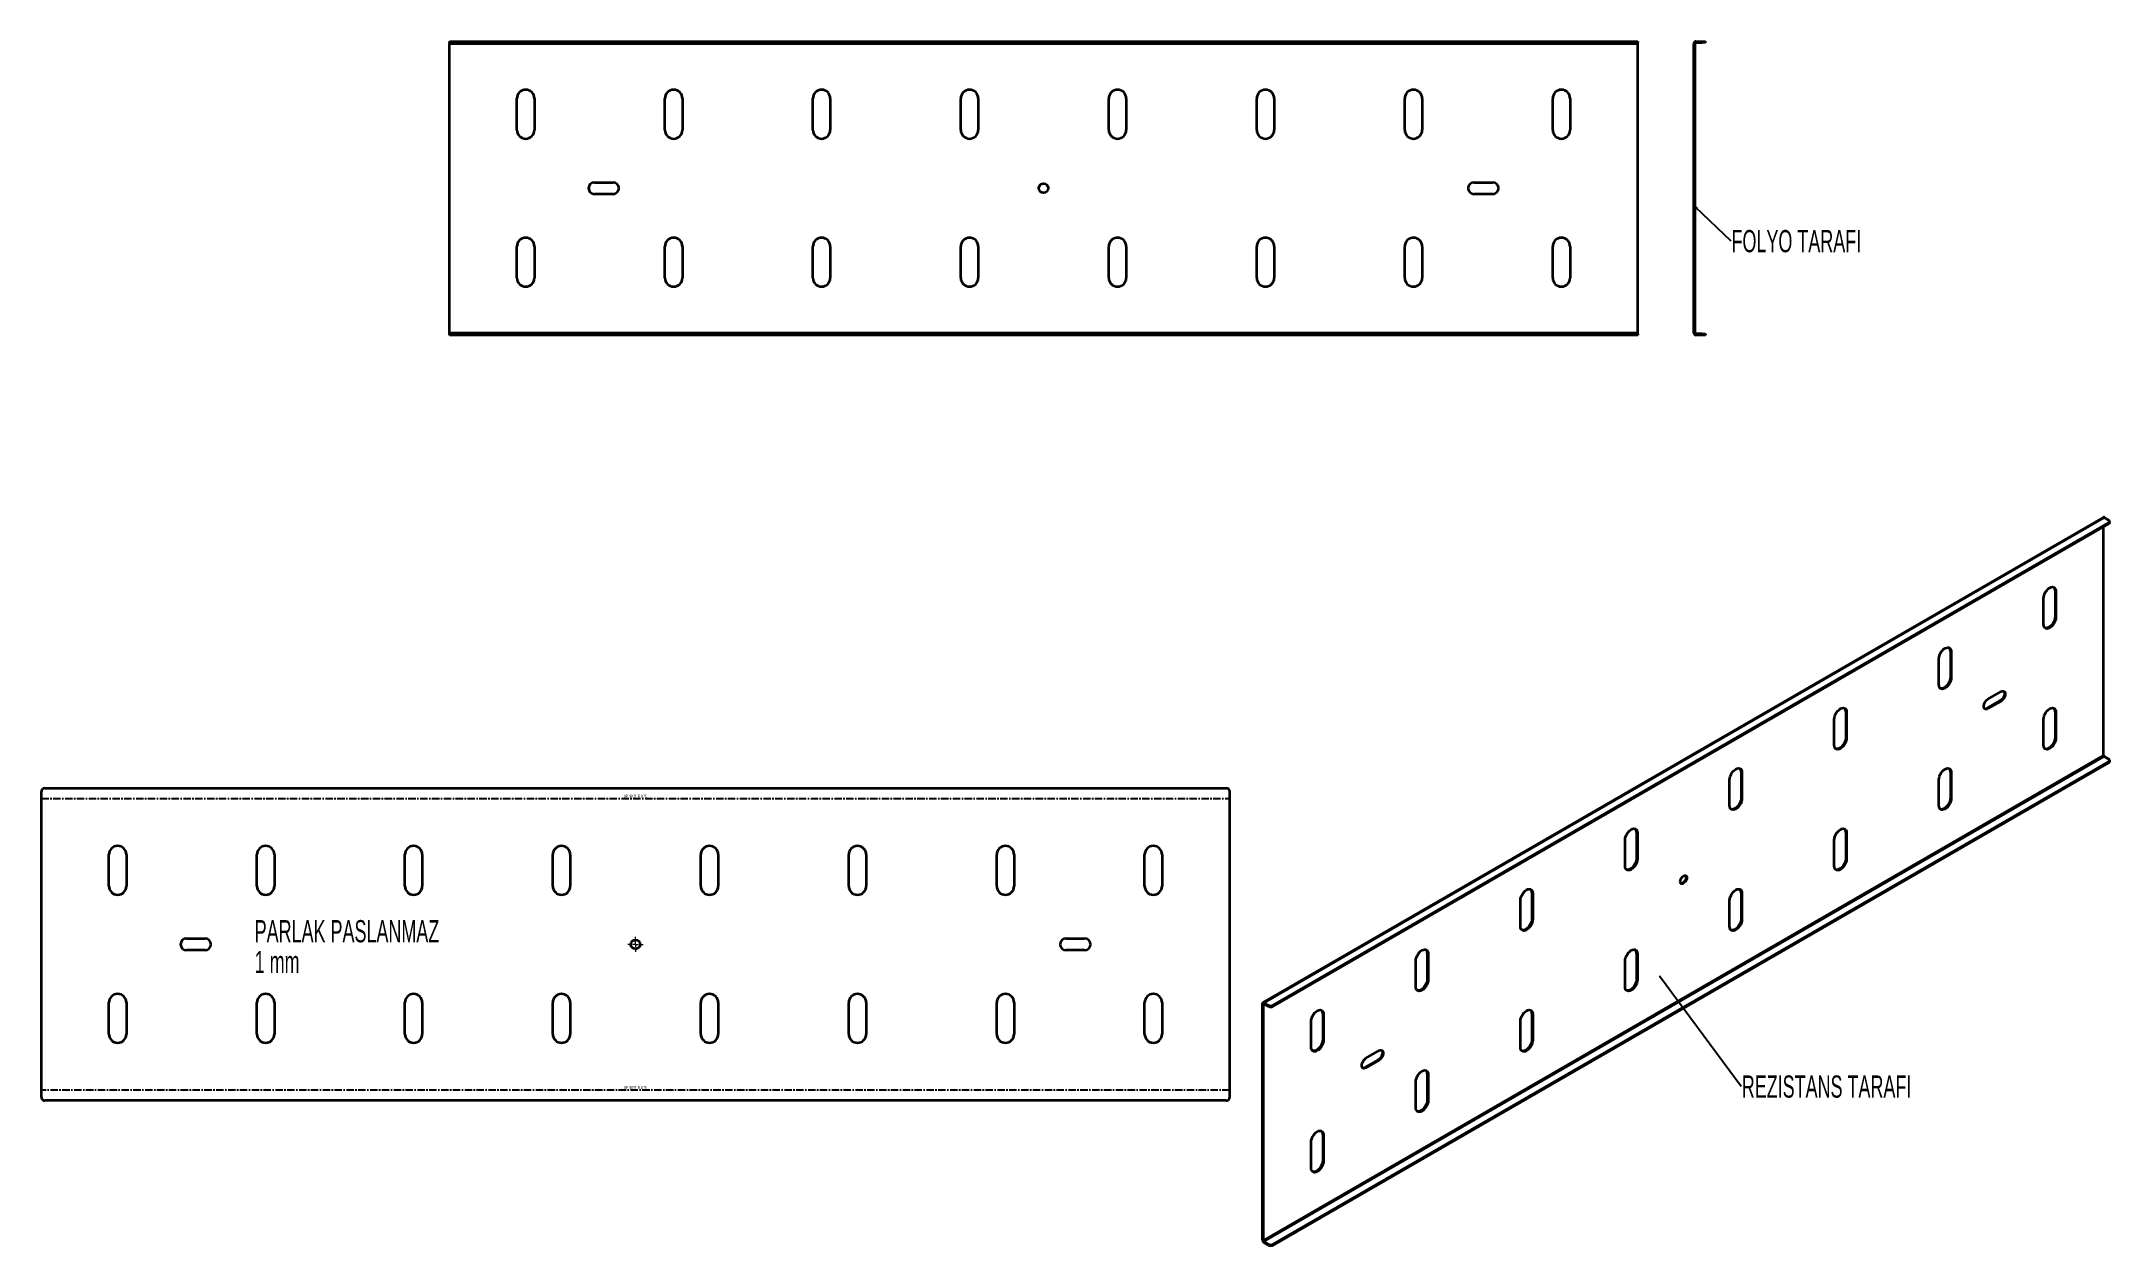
# Model space of a CAD drawing. Header units: millimetres. Extents: x -979 to 797, y -416 to 617.
import ezdxf

# ---------------------------------------------------------------- set-up
doc = ezdxf.new("R2010")
doc.units = ezdxf.units.MM
doc.linetypes.add('CENTER', pattern=[10.16, 6.35, -1.27, 1.27, -1.27])
doc.styles.add('SLDTEXTSTYLE0', font='TXT', dxfattribs={"width": 0.605})
doc.styles.add('SLDTEXTSTYLE1', font='TXT', dxfattribs={"width": 0.574118})
doc.dimstyles.new('SLDDIMSTYLE0', dxfattribs={"dimtxt": 0.18, "dimasz": 0.65, "dimexe": 0, "dimexo": 0.0625, "dimgap": 0, "dimtad": 0, "dimtih": 1, "dimtoh": 1, "dimdec": 0, "dimrnd": 1e-09, "dimzin": 0, "dimdsep": 46, "dimtxsty": 'Standard', "dimblk1": 'DOT', "dimblk2": 'DOT', "dimsah": 1, "dimcen": 0.09, "dimadec": 0, "dimazin": 0, "dimtfac": 0.65, "dimtdec": 0, "dimtofl": 0, "dimtmove": 0, "dimatfit": 3, "dimldrblk": 'DOT', "dimfxl": 1, "dimfrac": 2, "dimtolj": 1, "dimtzin": 0, "dimarcsym": 0})
doc.dimstyles.new('SLDDIMSTYLE1', dxfattribs={"dimtxt": 0.18, "dimasz": 2, "dimexe": 0, "dimexo": 0.0625, "dimgap": 0, "dimtad": 0, "dimtih": 1, "dimtoh": 1, "dimdec": 0, "dimrnd": 1e-09, "dimzin": 0, "dimdsep": 46, "dimtxsty": 'Standard', "dimblk1": 'OPEN30', "dimblk2": 'OPEN30', "dimsah": 1, "dimcen": 0.09, "dimadec": 0, "dimazin": 0, "dimtfac": 2, "dimtdec": 0, "dimtofl": 0, "dimtmove": 0, "dimatfit": 3, "dimldrblk": 'OPEN30', "dimfxl": 1, "dimfrac": 2, "dimtolj": 1, "dimtzin": 0, "dimarcsym": 0})

# ---------------------------------------------------------------- blocks, each defined once
blk = doc.blocks.new('SW_NOTE_0')
at = {"color": 0, "linetype": 'Continuous', "lineweight": 0, "insert": (0.6, 9.1), "char_height": 19.05, "attachment_point": 1, "style": 'SLDTEXTSTYLE0'}
blk.add_mtext('REZISTANS TARAFI', dxfattribs=at)
blk = doc.blocks.new('_Dot')
at = {"color": 0, "linetype": 'ByBlock', "lineweight": -2}
blk.add_line((-0.5, 0), (-1, 0), dxfattribs=at)
at = {"color": 0, "linetype": 'ByBlock', "const_width": 0.5}
blk.add_lwpolyline([(-0.25, 0, 1), (0.25, 0, 1)], format="xyb", close=True, dxfattribs=at)
blk = doc.blocks.new('SW_NOTE_0_1')
at = {"color": 0, "linetype": 'Continuous', "lineweight": 0, "insert": (0.5, 9.2), "char_height": 19.05, "attachment_point": 1, "style": 'SLDTEXTSTYLE0'}
blk.add_mtext('FOLYO TARAFI', dxfattribs=at)
blk = doc.blocks.new('_Open30')
at = {"color": 0, "linetype": 'ByBlock', "lineweight": -2}
for p, q in [((-1, 0.267949), (0, 0)), ((0, 0), (-1, -0.267949)), ((0, 0), (-1, 0))]:
    blk.add_line(p, q, dxfattribs=at)
blk = doc.blocks.new('SW_CENTERMARKSYMBOL_0')
at = {"color": 0, "linetype": 'Continuous', "lineweight": 18}
for p, q in [((-5, 0), (-6.5, 0)), ((0, 0), (-2.5, 0)), ((0, 5), (0, 6.5)), ((0, 0), (0, 2.5)), ((0, 0), (0, -2.5)), ((0, 0), (2.5, 0)), ((5, 0), (6.5, 0)), ((0, -5), (0, -6.5))]:
    blk.add_line(p, q, dxfattribs=at)

msp = doc.modelspace()

# ---------------------------------------------------------------- linework, layer by layer
at = {"color": 7, "linetype": 'Continuous', "lineweight": 35}
for p, q in [((-628.4, 616.5), (-628.4, 617.5)), ((-628.4, 617.5), (-625.4, 617.5)), ((-625.4, 616.5), (-628.4, 616.5)), ((-628.4, 616.5), (-628.4, 615.7)), ((-628.4, 615.7), (391.6, 615.7)), ((-628.4, 367.2), (-628.4, 615.7)), ((-625.4, 617.5), (-625.4, 616.5)), ((-625.4, 617.5), (388.6, 617.5)), ((-625.4, 616.5), (388.6, 616.5)), ((388.6, 616.5), (388.6, 617.5)), ((388.6, 617.5), (391.6, 617.5)), ((391.6, 616.5), (388.6, 616.5)), ((391.6, 617.5), (391.6, 616.5)), ((391.6, 615.7), (391.6, 616.5)), ((391.6, 367.2), (391.6, 615.7)), ((440.9, 615.7), (439.9, 615.7)), ((439.9, 367.2), (439.9, 615.7)), ((440.9, 367.2), (440.9, 615.7)), ((441.6, 616.5), (441.6, 617.5)), ((441.6, 617.5), (446.9, 617.5)), ((441.6, 616.5), (446.9, 616.5)), ((446.9, 616.5), (446.9, 617.5)), ((446.9, 617.5), (449.9, 617.5)), ((449.9, 616.5), (446.9, 616.5)), ((449.9, 617.5), (449.9, 616.5)), ((-570.4, 541.5), (-570.4, 568.5)), ((-555.4, 568.5), (-555.4, 541.5)), ((-443.4, 541.5), (-443.4, 568.5)), ((-428.4, 568.5), (-428.4, 541.5)), ((-316.4, 541.5), (-316.4, 568.5)), ((-301.4, 568.5), (-301.4, 541.5)), ((-189.4, 541.5), (-189.4, 568.5)), ((-174.4, 568.5), (-174.4, 541.5)), ((-62.4, 541.5), (-62.4, 568.5)), ((-47.4, 568.5), (-47.4, 541.5)), ((64.6, 541.5), (64.6, 568.5)), ((79.6, 568.5), (79.6, 541.5)), ((191.6, 541.5), (191.6, 568.5)), ((206.6, 568.5), (206.6, 541.5)), ((318.6, 541.5), (318.6, 568.5)), ((333.6, 568.5), (333.6, 541.5)), ((-503.9, 496.5), (-487.9, 496.5)), ((-487.9, 486.5), (-503.9, 486.5)), ((251.1, 496.5), (267.1, 496.5)), ((267.1, 486.5), (251.1, 486.5)), ((-570.4, 414.5), (-570.4, 441.5)), ((-555.4, 441.5), (-555.4, 414.5)), ((-443.4, 414.5), (-443.4, 441.5)), ((-428.4, 441.5), (-428.4, 414.5)), ((-316.4, 414.5), (-316.4, 441.5)), ((-301.4, 441.5), (-301.4, 414.5)), ((-189.4, 414.5), (-189.4, 441.5)), ((-174.4, 441.5), (-174.4, 414.5)), ((-62.4, 414.5), (-62.4, 441.5)), ((-47.4, 441.5), (-47.4, 414.5)), ((64.6, 414.5), (64.6, 441.5)), ((79.6, 441.5), (79.6, 414.5)), ((191.6, 414.5), (191.6, 441.5)), ((206.6, 441.5), (206.6, 414.5)), ((318.6, 414.5), (318.6, 441.5)), ((333.6, 441.5), (333.6, 414.5)), ((-628.4, 367.2), (-628.4, 366.5)), ((391.6, 367.2), (-628.4, 367.2)), ((-628.4, 365.5), (-628.4, 366.5)), ((-628.4, 366.5), (-625.4, 366.5)), ((-625.4, 365.5), (-628.4, 365.5)), ((-625.4, 366.5), (-625.4, 365.5)), ((388.6, 366.5), (-625.4, 366.5)), ((388.6, 365.5), (-625.4, 365.5)), ((388.6, 365.5), (388.6, 366.5)), ((388.6, 366.5), (391.6, 366.5)), ((391.6, 365.5), (388.6, 365.5)), ((391.6, 366.5), (391.6, 367.2)), ((391.6, 366.5), (391.6, 365.5)), ((440.9, 367.2), (439.9, 367.2)), ((441.6, 366.5), (441.6, 365.5)), ((446.9, 366.5), (441.6, 366.5)), ((446.9, 365.5), (441.6, 365.5)), ((446.9, 365.5), (446.9, 366.5)), ((446.9, 366.5), (449.9, 366.5)), ((449.9, 365.5), (446.9, 365.5)), ((449.9, 366.5), (449.9, 365.5)), ((791.2, 209), (69.9, -207.4)), ((70.8, -207.5), (792.1, 208.9)), ((78.8, -209.6), (795.8, 204.3)), ((78.8, -210.5), (795.8, 203.5)), ((791.5, 4.8), (791.5, 201)), ((795.8, 206.7), (792.1, 208.9)), ((795.8, 203.5), (795.8, 204.3)), ((796.7, 204.7), (796.7, 205.5)), ((750.5, 145.5), (749.8, 145.9)), ((749.8, 145.9), (749.8, 123.9)), ((750.5, 145.5), (750.5, 123.4)), ((739.9, 117.3), (739.9, 139.4)), ((750.5, 123.4), (749.8, 123.9)), ((660.7, 93.6), (660, 94.1)), ((660, 94.1), (660, 72)), ((660.7, 93.6), (660.7, 71.6)), ((650.1, 65.5), (650.1, 87.5)), ((660.7, 71.6), (660, 72)), ((692.2, 53), (703.5, 59.6)), ((560.3, 13.6), (560.3, 35.7)), ((570.9, 41.8), (570.2, 42.2)), ((570.2, 42.2), (570.2, 20.2)), ((570.9, 41.8), (570.9, 19.8)), ((702.8, 51.8), (691.5, 45.3)), ((692.2, 44.9), (691.5, 45.3)), ((703.5, 51.4), (692.2, 44.9)), ((703.5, 51.4), (702.8, 51.8)), ((739.9, 13.6), (739.9, 35.7)), ((750.5, 41.8), (749.8, 42.2)), ((749.8, 42.2), (749.8, 20.2)), ((750.5, 41.8), (750.5, 19.7)), ((570.9, 19.8), (570.2, 20.2)), ((750.5, 19.7), (749.8, 20.2)), ((791.5, 4.8), (70.3, -411.5)), ((70.8, -412.4), (792.1, 3.9)), ((792.1, 3.9), (795.8, 1.8)), ((796.7, -0.3), (796.7, 0.6)), ((795.8, -0.7), (78.8, -414.6)), ((795.8, -1.5), (78.8, -415.4)), ((470.5, -38.2), (470.5, -16.2)), ((481.1, -10), (480.4, -9.6)), ((480.4, -9.6), (480.4, -31.7)), ((481.1, -10), (481.1, -32.1)), ((650.1, -38.2), (650.1, -16.2)), ((660.7, -10.1), (660, -9.6)), ((660, -9.6), (660, -31.7)), ((660.7, -10.1), (660.7, -32.1)), ((795.8, -1.5), (795.8, -0.7)), ((-978.6, -288.5), (-978.6, -26.3)), ((-975.6, -23.3), (38.4, -23.3)), ((41.4, -288.5), (41.4, -26.3)), ((481.1, -32.1), (480.4, -31.7)), ((660.7, -32.1), (660, -31.7)), ((380.7, -90), (380.7, -68)), ((391.3, -61.9), (390.6, -61.5)), ((390.6, -61.5), (390.6, -83.5)), ((391.3, -61.9), (391.3, -83.9)), ((560.3, -90.1), (560.3, -68)), ((570.9, -61.9), (570.2, -61.5)), ((570.2, -61.5), (570.2, -83.5)), ((570.9, -61.9), (570.9, -83.9)), ((-920.6, -107.4), (-920.6, -80.4)), ((-905.6, -80.4), (-905.6, -107.4)), ((-793.6, -107.4), (-793.6, -80.4)), ((-778.6, -80.4), (-778.6, -107.4)), ((-666.6, -107.4), (-666.6, -80.4)), ((-651.6, -80.4), (-651.6, -107.4)), ((-539.6, -107.4), (-539.6, -80.4)), ((-524.6, -80.4), (-524.6, -107.4)), ((-412.6, -107.4), (-412.6, -80.4)), ((-397.6, -80.4), (-397.6, -107.4)), ((-285.6, -107.4), (-285.6, -80.4)), ((-270.6, -80.4), (-270.6, -107.4)), ((-158.6, -107.4), (-158.6, -80.4)), ((-143.6, -80.4), (-143.6, -107.4)), ((-31.6, -107.4), (-31.6, -80.4)), ((-16.6, -80.4), (-16.6, -107.4)), ((391.3, -83.9), (390.6, -83.5)), ((570.9, -83.9), (570.2, -83.5)), ((290.9, -141.9), (290.9, -119.8)), ((301.5, -113.7), (300.8, -113.3)), ((300.8, -113.3), (300.8, -135.4)), ((301.5, -113.7), (301.5, -135.8)), ((470.5, -141.9), (470.5, -119.9)), ((481.1, -113.7), (480.4, -113.3)), ((480.4, -113.3), (480.4, -135.4)), ((481.1, -113.7), (481.1, -135.8)), ((301.5, -135.8), (300.8, -135.4)), ((481.1, -135.8), (480.4, -135.4)), ((-854.1, -152.4), (-838.1, -152.4)), ((-99.1, -152.4), (-83.1, -152.4)), ((-838.1, -162.4), (-854.1, -162.4)), ((-83.1, -162.4), (-99.1, -162.4)), ((201.1, -193.7), (201.1, -171.7)), ((211.7, -165.6), (211, -165.2)), ((211, -165.2), (211, -187.2)), ((211.7, -165.6), (211.7, -187.6)), ((380.7, -193.7), (380.7, -171.7)), ((391.3, -165.6), (390.6, -165.2)), ((390.6, -165.2), (390.6, -187.2)), ((391.3, -165.6), (391.3, -187.6)), ((211.7, -187.6), (211, -187.2)), ((391.3, -187.6), (390.6, -187.2)), ((-920.6, -234.4), (-920.6, -207.4)), ((-905.6, -207.4), (-905.6, -234.4)), ((-793.6, -234.4), (-793.6, -207.4)), ((-778.6, -207.4), (-778.6, -234.4)), ((-666.6, -234.4), (-666.6, -207.4)), ((-651.6, -207.4), (-651.6, -234.4)), ((-539.6, -234.4), (-539.6, -207.4)), ((-524.6, -207.4), (-524.6, -234.4)), ((-412.6, -234.4), (-412.6, -207.4)), ((-397.6, -207.4), (-397.6, -234.4)), ((-285.6, -234.4), (-285.6, -207.4)), ((-270.6, -207.4), (-270.6, -234.4)), ((-158.6, -234.4), (-158.6, -207.4)), ((-143.6, -207.4), (-143.6, -234.4)), ((-31.6, -234.4), (-31.6, -207.4)), ((-16.6, -207.4), (-16.6, -234.4)), ((70.3, -208.6), (69.6, -208.2)), ((69.6, -411.1), (69.6, -208.2)), ((70.3, -208.6), (70.8, -208.3)), ((70.3, -411.5), (70.3, -208.6)), ((70.8, -207.5), (74.5, -209.6)), ((70.8, -208.3), (70.8, -207.5)), ((70.8, -208.3), (74.5, -210.5)), ((74.5, -210.5), (74.5, -209.6)), ((78.8, -209.6), (78.8, -210.5)), ((111.3, -245.6), (111.3, -223.5)), ((121.9, -217.4), (121.2, -217)), ((121.2, -217), (121.2, -239)), ((121.9, -217.4), (121.9, -239.5)), ((290.9, -245.6), (290.9, -223.5)), ((301.5, -217.4), (300.8, -217)), ((300.8, -217), (300.8, -239.1)), ((301.5, -217.4), (301.5, -239.5)), ((121.9, -239.5), (121.2, -239)), ((301.5, -239.5), (300.8, -239.1)), ((168.9, -256.4), (157.6, -262.9)), ((158.3, -263.3), (157.6, -262.9)), ((158.3, -255.2), (169.6, -248.6)), ((169.6, -256.8), (158.3, -263.3)), ((169.6, -256.8), (168.9, -256.4)), ((201.1, -297.4), (201.1, -275.4)), ((211.7, -269.3), (211, -268.9)), ((211, -268.9), (211, -290.9)), ((211.7, -269.3), (211.7, -291.3)), ((38.4, -291.5), (-975.6, -291.5)), ((211.7, -291.3), (211, -290.9)), ((111.3, -349.3), (111.3, -327.2)), ((121.9, -321.1), (121.2, -320.7)), ((121.2, -320.7), (121.2, -342.7)), ((121.9, -321.1), (121.9, -343.2)), ((121.9, -343.2), (121.2, -342.7)), ((70.3, -411.5), (69.6, -411.1)), ((74.5, -414.6), (70.8, -412.4)), ((70.8, -412.4), (70.8, -413.3)), ((74.5, -415.4), (70.8, -413.3)), ((74.5, -415.4), (74.5, -414.6)), ((78.8, -414.6), (78.8, -415.4))]:
    msp.add_line(p, q, dxfattribs=at)
at = {"color": 7, "linetype": 'CENTER'}
for p, q in [((-978.6, -32.3), (41.4, -32.3)), ((41.4, -282.4), (-978.6, -282.4))]:
    msp.add_line(p, q, dxfattribs=at)
at = {"color": 7, "linetype": 'Continuous', "lineweight": 35, "flags": 128}
for points in [[(739.9, 139.4), (740.1, 140.8), (740.4, 142.3), (741.1, 143.9), (741.9, 145.3), (742.9, 146.6), (744, 147.7), (745.2, 148.6), (746.4, 149.1), (747.5, 149.3), (748.5, 149.1), (749.4, 148.6), (750, 147.8), (750.4, 146.8), (750.5, 145.5)], [(750.5, 123.4), (750.4, 122), (750, 120.5), (749.4, 119), (748.5, 117.5), (747.5, 116.2), (746.4, 115.1), (745.2, 114.3), (744, 113.7), (742.9, 113.5), (741.9, 113.7), (741.1, 114.2), (740.4, 115), (740.1, 116), (739.9, 117.3)], [(749.8, 123.9), (749.7, 122.4), (749.3, 120.9), (748.7, 119.4), (747.8, 117.9), (746.8, 116.6), (745.7, 115.5), (744.5, 114.7), (743.3, 114.1), (742.2, 113.9), (741.2, 114.1), (741.1, 114.1)], [(650.1, 87.5), (650.2, 89), (650.6, 90.5), (651.3, 92), (652.1, 93.5), (653.1, 94.8), (654.2, 95.9), (655.4, 96.7), (656.6, 97.2), (657.7, 97.4), (658.7, 97.3), (659.6, 96.8), (660.2, 96), (660.6, 94.9), (660.7, 93.6)], [(660.7, 71.6), (660.6, 70.2), (660.2, 68.6), (659.6, 67.1), (658.7, 65.7), (657.7, 64.4), (656.6, 63.3), (655.4, 62.4), (654.2, 61.9), (653.1, 61.7), (652.1, 61.8), (651.3, 62.3), (650.6, 63.1), (650.2, 64.2), (650.1, 65.5)], [(660, 72), (659.9, 70.6), (659.5, 69), (658.9, 67.5), (658, 66.1), (657, 64.8), (655.9, 63.7), (654.7, 62.8), (653.5, 62.3), (652.4, 62.1), (651.4, 62.3), (651.3, 62.3)], [(705.6, 60), (706, 59.4), (706.3, 58.5), (706.3, 57.3), (706, 56), (705.5, 54.7), (704.7, 53.5), (703.8, 52.5), (702.8, 51.8)], [(703.5, 59.6), (704.5, 60), (705.4, 60), (706.2, 59.7), (706.7, 59), (707, 58.1), (707, 56.9), (706.7, 55.6), (706.2, 54.3), (705.4, 53.1), (704.5, 52.1), (703.5, 51.4)], [(560.3, 35.7), (560.4, 37.1), (560.8, 38.6), (561.5, 40.2), (562.3, 41.6), (563.3, 42.9), (564.4, 44), (565.6, 44.9), (566.8, 45.4), (567.9, 45.6), (568.9, 45.4), (569.8, 45), (570.4, 44.2), (570.8, 43.1), (570.9, 41.8)], [(692.2, 44.9), (691.2, 44.4), (690.3, 44.4), (689.5, 44.7), (689, 45.4), (688.7, 46.3), (688.7, 47.5), (689, 48.8), (689.5, 50.1), (690.3, 51.3), (691.2, 52.3), (692.2, 53)], [(739.9, 35.7), (740.1, 37.1), (740.4, 38.6), (741.1, 40.2), (741.9, 41.6), (742.9, 42.9), (744, 44), (745.2, 44.9), (746.4, 45.4), (747.5, 45.6), (748.5, 45.4), (749.4, 44.9), (750, 44.1), (750.4, 43.1), (750.5, 41.8)], [(570.9, 19.8), (570.8, 18.3), (570.4, 16.8), (569.8, 15.3), (568.9, 13.8), (567.9, 12.5), (566.8, 11.4), (565.6, 10.6), (564.4, 10), (563.3, 9.9), (562.3, 10), (561.5, 10.5), (560.8, 11.3), (560.4, 12.4), (560.3, 13.6)], [(570.2, 20.2), (570.1, 18.7), (569.7, 17.2), (569.1, 15.7), (568.2, 14.2), (567.2, 12.9), (566.1, 11.8), (564.9, 11), (563.7, 10.5), (562.6, 10.3), (561.6, 10.4), (561.5, 10.4)], [(750.5, 19.7), (750.4, 18.3), (750, 16.8), (749.4, 15.3), (748.5, 13.8), (747.5, 12.5), (746.4, 11.4), (745.2, 10.6), (744, 10), (742.9, 9.8), (741.9, 10), (741.1, 10.5), (740.4, 11.3), (740.1, 12.3), (739.9, 13.6)], [(749.8, 20.2), (749.7, 18.7), (749.3, 17.2), (748.7, 15.7), (747.8, 14.2), (746.8, 12.9), (745.7, 11.8), (744.5, 11), (743.3, 10.4), (742.2, 10.2), (741.2, 10.4), (741.1, 10.4)], [(470.5, -16.2), (470.6, -14.7), (471, -13.2), (471.7, -11.7), (472.5, -10.2), (473.5, -8.9), (474.6, -7.8), (475.8, -7), (477, -6.4), (478.1, -6.3), (479.1, -6.4), (480, -6.9), (480.6, -7.7), (481, -8.8), (481.1, -10)], [(650.1, -16.2), (650.2, -14.7), (650.6, -13.2), (651.3, -11.7), (652.1, -10.2), (653.1, -8.9), (654.2, -7.8), (655.4, -7), (656.6, -6.5), (657.7, -6.3), (658.7, -6.4), (659.6, -6.9), (660.2, -7.7), (660.6, -8.8), (660.7, -10.1)], [(481.1, -32.1), (481, -33.5), (480.6, -35), (480, -36.6), (479.1, -38), (478.1, -39.3), (477, -40.4), (475.8, -41.3), (474.6, -41.8), (473.5, -42), (472.5, -41.8), (471.7, -41.4), (471, -40.6), (470.6, -39.5), (470.5, -38.2)], [(480.4, -31.7), (480.3, -33.1), (479.9, -34.6), (479.3, -36.2), (478.4, -37.6), (477.4, -38.9), (476.3, -40), (475.1, -40.9), (473.9, -41.4), (472.8, -41.6), (471.8, -41.4), (471.7, -41.4)], [(660.7, -32.1), (660.6, -33.5), (660.2, -35.1), (659.6, -36.6), (658.7, -38), (657.7, -39.4), (656.6, -40.5), (655.4, -41.3), (654.2, -41.8), (653.1, -42), (652.1, -41.9), (651.3, -41.4), (650.6, -40.6), (650.2, -39.5), (650.1, -38.2)], [(660, -31.7), (659.9, -33.1), (659.5, -34.7), (658.9, -36.2), (658, -37.6), (657, -38.9), (655.9, -40), (654.7, -40.9), (653.5, -41.4), (652.4, -41.6), (651.4, -41.4), (651.3, -41.4)], [(380.7, -68), (380.8, -66.6), (381.2, -65), (381.9, -63.5), (382.7, -62.1), (383.7, -60.8), (384.8, -59.7), (386, -58.8), (387.2, -58.3), (388.3, -58.1), (389.3, -58.2), (390.2, -58.7), (390.8, -59.5), (391.2, -60.6), (391.3, -61.9)], [(560.3, -68), (560.4, -66.6), (560.8, -65.1), (561.5, -63.5), (562.3, -62.1), (563.3, -60.8), (564.4, -59.7), (565.6, -58.8), (566.8, -58.3), (567.9, -58.1), (568.9, -58.3), (569.8, -58.7), (570.4, -59.5), (570.8, -60.6), (570.9, -61.9)], [(391.3, -83.9), (391.2, -85.4), (390.8, -86.9), (390.2, -88.4), (389.3, -89.9), (388.3, -91.2), (387.2, -92.3), (386, -93.1), (384.8, -93.6), (383.7, -93.8), (382.7, -93.7), (381.9, -93.2), (381.2, -92.4), (380.8, -91.3), (380.7, -90)], [(390.6, -83.5), (390.5, -85), (390.1, -86.5), (389.4, -88), (388.6, -89.5), (387.6, -90.8), (386.5, -91.9), (385.3, -92.7), (384.1, -93.2), (383, -93.4), (382, -93.3), (381.9, -93.2)], [(570.9, -83.9), (570.8, -85.4), (570.4, -86.9), (569.8, -88.4), (568.9, -89.9), (567.9, -91.2), (566.8, -92.3), (565.6, -93.1), (564.4, -93.7), (563.3, -93.8), (562.3, -93.7), (561.5, -93.2), (560.8, -92.4), (560.4, -91.4), (560.3, -90.1)], [(570.2, -83.5), (570.1, -85), (569.7, -86.5), (569.1, -88), (568.2, -89.5), (567.2, -90.8), (566.1, -91.9), (564.9, -92.7), (563.7, -93.2), (562.6, -93.4), (561.6, -93.3), (561.5, -93.3)], [(428.1, -103.5), (428.2, -102.5), (428.6, -101.4), (429.1, -100.4), (429.9, -99.4), (430.7, -98.8), (431.5, -98.3), (432.3, -98.2), (433, -98.5), (433.5, -99), (433.7, -99.8), (433.7, -100.8), (433.5, -101.8), (433, -102.9), (432.3, -103.9), (431.5, -104.7), (430.7, -105.3), (429.9, -105.5), (429.1, -105.5), (428.6, -105.1), (428.2, -104.4), (428.1, -103.5)], [(432.5, -98.3), (432.8, -98.6), (433, -99.4), (433, -100.4), (432.8, -101.4), (432.3, -102.5), (431.6, -103.5), (430.8, -104.3), (430, -104.9), (429.2, -105.1), (428.6, -105.1)], [(290.9, -119.8), (291, -118.4), (291.4, -116.9), (292.1, -115.4), (292.9, -113.9), (293.9, -112.6), (295, -111.5), (296.2, -110.7), (297.4, -110.1), (298.5, -109.9), (299.5, -110.1), (300.4, -110.6), (301, -111.4), (301.4, -112.4), (301.5, -113.7)], [(470.5, -119.9), (470.6, -118.4), (471, -116.9), (471.7, -115.4), (472.5, -113.9), (473.5, -112.6), (474.6, -111.5), (475.8, -110.7), (477, -110.1), (478.1, -110), (479.1, -110.1), (480, -110.6), (480.6, -111.4), (481, -112.5), (481.1, -113.7)], [(301.5, -135.8), (301.4, -137.2), (301, -138.7), (300.4, -140.3), (299.5, -141.7), (298.5, -143), (297.4, -144.1), (296.2, -145), (295, -145.5), (293.9, -145.7), (292.9, -145.5), (292.1, -145), (291.4, -144.2), (291, -143.2), (290.9, -141.9)], [(300.8, -135.4), (300.7, -136.8), (300.3, -138.3), (299.6, -139.8), (298.8, -141.3), (297.8, -142.6), (296.7, -143.7), (295.5, -144.5), (294.3, -145.1), (293.2, -145.3), (292.2, -145.1), (292.1, -145.1)], [(481.1, -135.8), (481, -137.2), (480.6, -138.7), (480, -140.3), (479.1, -141.7), (478.1, -143), (477, -144.1), (475.8, -145), (474.6, -145.5), (473.5, -145.7), (472.5, -145.5), (471.7, -145.1), (471, -144.3), (470.6, -143.2), (470.5, -141.9)], [(480.4, -135.4), (480.3, -136.8), (479.9, -138.3), (479.3, -139.9), (478.4, -141.3), (477.4, -142.6), (476.3, -143.7), (475.1, -144.6), (473.9, -145.1), (472.8, -145.3), (471.8, -145.1), (471.7, -145.1)], [(201.1, -171.7), (201.2, -170.2), (201.6, -168.7), (202.3, -167.2), (203.1, -165.7), (204.1, -164.4), (205.2, -163.3), (206.4, -162.5), (207.6, -162), (208.7, -161.8), (209.7, -161.9), (210.6, -162.4), (211.2, -163.2), (211.6, -164.3), (211.7, -165.6)], [(380.7, -171.7), (380.8, -170.3), (381.2, -168.7), (381.9, -167.2), (382.7, -165.8), (383.7, -164.5), (384.8, -163.4), (386, -162.5), (387.2, -162), (388.3, -161.8), (389.3, -161.9), (390.2, -162.4), (390.8, -163.2), (391.2, -164.3), (391.3, -165.6)], [(211.7, -187.6), (211.6, -189), (211.2, -190.6), (210.6, -192.1), (209.7, -193.5), (208.7, -194.9), (207.6, -196), (206.4, -196.8), (205.2, -197.3), (204.1, -197.5), (203.1, -197.4), (202.3, -196.9), (201.6, -196.1), (201.2, -195), (201.1, -193.7)], [(211, -187.2), (210.9, -188.6), (210.5, -190.2), (209.8, -191.7), (209, -193.1), (208, -194.5), (206.9, -195.6), (205.7, -196.4), (204.5, -196.9), (203.4, -197.1), (202.4, -197), (202.3, -196.9)], [(391.3, -187.6), (391.2, -189.1), (390.8, -190.6), (390.2, -192.1), (389.3, -193.6), (388.3, -194.9), (387.2, -196), (386, -196.8), (384.8, -197.3), (383.7, -197.5), (382.7, -197.4), (381.9, -196.9), (381.2, -196.1), (380.8, -195), (380.7, -193.7)], [(390.6, -187.2), (390.5, -188.7), (390.1, -190.2), (389.4, -191.7), (388.6, -193.2), (387.6, -194.5), (386.5, -195.6), (385.3, -196.4), (384.1, -196.9), (383, -197.1), (382, -197), (381.9, -196.9)], [(111.3, -223.5), (111.4, -222.1), (111.8, -220.6), (112.5, -219), (113.3, -217.6), (114.3, -216.3), (115.4, -215.2), (116.6, -214.3), (117.8, -213.8), (118.9, -213.6), (119.9, -213.8), (120.7, -214.3), (121.4, -215), (121.8, -216.1), (121.9, -217.4)], [(290.9, -223.5), (291, -222.1), (291.4, -220.6), (292.1, -219.1), (292.9, -217.6), (293.9, -216.3), (295, -215.2), (296.2, -214.4), (297.4, -213.8), (298.5, -213.6), (299.5, -213.8), (300.4, -214.3), (301, -215.1), (301.4, -216.1), (301.5, -217.4)], [(121.9, -239.5), (121.8, -240.9), (121.4, -242.4), (120.7, -243.9), (119.9, -245.4), (118.9, -246.7), (117.8, -247.8), (116.6, -248.6), (115.4, -249.2), (114.3, -249.4), (113.3, -249.2), (112.5, -248.7), (111.8, -247.9), (111.4, -246.9), (111.3, -245.6)], [(121.2, -239), (121.1, -240.5), (120.7, -242), (120, -243.5), (119.2, -245), (118.2, -246.3), (117.1, -247.4), (115.9, -248.2), (114.7, -248.8), (113.6, -248.9), (112.6, -248.8), (112.5, -248.8)], [(171.8, -248.2), (172.1, -248.8), (172.4, -249.7), (172.4, -250.9), (172.1, -252.2), (171.6, -253.4), (170.8, -254.6), (169.9, -255.7), (168.9, -256.4)], [(169.6, -248.6), (170.6, -248.2), (171.5, -248.2), (172.3, -248.5), (172.9, -249.2), (173.1, -250.1), (173.1, -251.3), (172.9, -252.6), (172.3, -253.9), (171.5, -255.1), (170.6, -256.1), (169.6, -256.8)], [(301.5, -239.5), (301.4, -240.9), (301, -242.4), (300.4, -244), (299.5, -245.4), (298.5, -246.7), (297.4, -247.8), (296.2, -248.7), (295, -249.2), (293.9, -249.4), (292.9, -249.2), (292.1, -248.7), (291.4, -247.9), (291, -246.9), (290.9, -245.6)], [(300.8, -239.1), (300.7, -240.5), (300.3, -242), (299.6, -243.5), (298.8, -245), (297.8, -246.3), (296.7, -247.4), (295.5, -248.2), (294.3, -248.8), (293.2, -249), (292.2, -248.8), (292.1, -248.8)], [(158.3, -263.3), (157.3, -263.7), (156.4, -263.8), (155.7, -263.5), (155.1, -262.8), (154.8, -261.9), (154.8, -260.7), (155.1, -259.4), (155.7, -258.1), (156.4, -256.9), (157.3, -255.9), (158.3, -255.2)], [(201.1, -275.4), (201.2, -273.9), (201.6, -272.4), (202.3, -270.9), (203.1, -269.4), (204.1, -268.1), (205.2, -267), (206.4, -266.2), (207.6, -265.7), (208.7, -265.5), (209.7, -265.6), (210.6, -266.1), (211.2, -266.9), (211.6, -268), (211.7, -269.3)], [(211.7, -291.3), (211.6, -292.7), (211.2, -294.3), (210.6, -295.8), (209.7, -297.2), (208.7, -298.6), (207.6, -299.7), (206.4, -300.5), (205.2, -301), (204.1, -301.2), (203.1, -301.1), (202.3, -300.6), (201.6, -299.8), (201.2, -298.7), (201.1, -297.4)], [(211, -290.9), (210.9, -292.3), (210.5, -293.9), (209.8, -295.4), (209, -296.8), (208, -298.2), (206.9, -299.3), (205.7, -300.1), (204.5, -300.6), (203.4, -300.8), (202.4, -300.7), (202.3, -300.6)], [(111.3, -327.2), (111.4, -325.8), (111.8, -324.3), (112.5, -322.7), (113.3, -321.3), (114.3, -320), (115.4, -318.9), (116.6, -318), (117.8, -317.5), (118.9, -317.3), (119.9, -317.5), (120.7, -318), (121.4, -318.8), (121.8, -319.8), (121.9, -321.1)], [(121.9, -343.2), (121.8, -344.6), (121.4, -346.1), (120.7, -347.6), (119.9, -349.1), (118.9, -350.4), (117.8, -351.5), (116.6, -352.3), (115.4, -352.9), (114.3, -353.1), (113.3, -352.9), (112.5, -352.4), (111.8, -351.6), (111.4, -350.6), (111.3, -349.3)], [(121.2, -342.7), (121.1, -344.2), (120.7, -345.7), (120, -347.2), (119.2, -348.7), (118.2, -350), (117.1, -351.1), (115.9, -351.9), (114.7, -352.5), (113.6, -352.7), (112.6, -352.5), (112.5, -352.5)]]:
    msp.add_lwpolyline(points, dxfattribs=at)
at = {"color": 7, "linetype": 'Continuous', "lineweight": 35}
for centre in [(-118.4, 491.5), (-468.6, -157.4)]:
    msp.add_circle(centre, 4, dxfattribs=at)
for centre, radius, start, end in [((441.6, 615.7), 1.75, 90, 180), ((441.6, 615.7), 0.75, 90, 180), ((-562.9, 568.5), 7.5, 360, 180), ((-435.9, 568.5), 7.5, 360, 180), ((-308.9, 568.5), 7.5, 360, 180), ((-181.9, 568.5), 7.5, 0, 180), ((-54.9, 568.5), 7.5, 0, 180), ((72.1, 568.5), 7.5, 360, 180), ((199.1, 568.5), 7.5, 360, 180), ((326.1, 568.5), 7.5, 360, 180), ((-562.9, 541.5), 7.5, 180, 0), ((-435.9, 541.5), 7.5, 180, 0), ((-308.9, 541.5), 7.5, 180, 0), ((-181.9, 541.5), 7.5, 180, 0), ((-54.9, 541.5), 7.5, 180, 0), ((72.1, 541.5), 7.5, 180, 0), ((199.1, 541.5), 7.5, 180, 0), ((326.1, 541.5), 7.5, 180, 0), ((-503.9, 491.5), 5, 90, 270), ((-487.9, 491.5), 5, 270, 90), ((251.1, 491.5), 5, 90, 270), ((267.1, 491.5), 5, 270, 90), ((-562.9, 441.5), 7.5, 0, 180), ((-435.9, 441.5), 7.5, 360, 180), ((-308.9, 441.5), 7.5, 360, 180), ((-181.9, 441.5), 7.5, 0, 180), ((-54.9, 441.5), 7.5, 0, 180), ((72.1, 441.5), 7.5, 360, 180), ((199.1, 441.5), 7.5, 360, 180), ((326.1, 441.5), 7.5, 0, 180), ((-562.9, 414.5), 7.5, 180, 0), ((-435.9, 414.5), 7.5, 180, 0), ((-308.9, 414.5), 7.5, 180, 0), ((-181.9, 414.5), 7.5, 180, 0), ((-54.9, 414.5), 7.5, 180, 0), ((72.1, 414.5), 7.5, 180, 0), ((199.1, 414.5), 7.5, 180, 0), ((326.1, 414.5), 7.5, 180, 0), ((441.6, 367.2), 1.75, 180, 270), ((441.6, 367.2), 0.75, 180, 270), ((791.6, 208.2), 0.88, 54.3824, 114.3071), ((795.3, 205.5), 1.31, 290.7834, 69.2166), ((795.2, 204.8), 1.51, 294.3747, 354.3052), ((746, 146.3), 3.85, 354.3881, 47.2394), ((656.2, 94.4), 3.85, 354.3881, 47.2394), ((566.4, 42.6), 3.85, 354.3881, 47.2394), ((690, 47.4), 2.64, 256.7596, 305.0229), ((746, 42.6), 3.85, 354.3881, 47.2394), ((792.7, 4.9), 1.15, 182.6055, 237.3945), ((795.3, 0.6), 1.31, 290.7834, 69.2166), ((476.6, -9.3), 3.85, 354.3881, 47.2394), ((656.2, -9.3), 3.85, 354.3881, 47.2394), ((795.2, -0.1), 1.51, 294.3747, 354.3052), ((-975.6, -26.3), 3, 90, 180), ((38.4, -26.3), 3, 0, 90), ((386.8, -61.1), 3.85, 354.3881, 47.2394), ((566.4, -61.1), 3.85, 354.3881, 47.2394), ((-913.1, -80.4), 7.5, 0, 180), ((-786.1, -80.4), 7.5, 360, 180), ((-659.1, -80.4), 7.5, 360, 180), ((-532.1, -80.4), 7.5, 0, 180), ((-405.1, -80.4), 7.5, 0, 180), ((-278.1, -80.4), 7.5, 360, 180), ((-151.1, -80.4), 7.5, 360, 180), ((-24.1, -80.4), 7.5, 0, 180), ((-913.1, -107.4), 7.5, 180, 0), ((-786.1, -107.4), 7.5, 180, 0), ((-659.1, -107.4), 7.5, 180, 0), ((-532.1, -107.4), 7.5, 180, 0), ((-405.1, -107.4), 7.5, 180, 0), ((-278.1, -107.4), 7.5, 180, 0), ((-151.1, -107.4), 7.5, 180, 0), ((-24.1, -107.4), 7.5, 180, 0), ((297, -112.9), 3.85, 354.3881, 47.2394), ((476.6, -113), 3.85, 354.3881, 47.2394), ((-854.1, -157.4), 5, 90, 270), ((-838.1, -157.4), 5, 270, 90), ((-99.1, -157.4), 5, 90, 270), ((-83.1, -157.4), 5, 270, 90), ((207.2, -164.8), 3.85, 354.3881, 47.2394), ((386.8, -164.8), 3.85, 354.3881, 47.2394), ((-913.1, -207.4), 7.5, 0, 180), ((-786.1, -207.4), 7.5, 360, 180), ((-659.1, -207.4), 7.5, 360, 180), ((-532.1, -207.4), 7.5, 0, 180), ((-405.1, -207.4), 7.5, 0, 180), ((-278.1, -207.4), 7.5, 360, 180), ((-151.1, -207.4), 7.5, 360, 180), ((-24.1, -207.4), 7.5, 0, 180), ((70.3, -208.1), 0.764, 50.7967, 189.214), ((70.6, -208.6), 0.328, 50.7967, 189.214), ((76.7, -205.5), 4.61, 242.6097, 297.3903), ((76.7, -206.4), 4.61, 242.6097, 297.3903), ((117.4, -216.6), 3.85, 354.3881, 47.2394), ((297, -216.6), 3.85, 354.3881, 47.2394), ((-913.1, -234.4), 7.5, 180, 0), ((-786.1, -234.4), 7.5, 180, 0), ((-659.1, -234.4), 7.5, 180, 0), ((-532.1, -234.4), 7.5, 180, 0), ((-405.1, -234.4), 7.5, 180, 0), ((-278.1, -234.4), 7.5, 180, 0), ((-151.1, -234.4), 7.5, 180, 0), ((-24.1, -234.4), 7.5, 180, 0), ((156.1, -260.8), 2.64, 256.7596, 305.0229), ((207.2, -268.5), 3.85, 354.3881, 47.2394), ((-975.6, -288.5), 3, 180, 270), ((38.4, -288.5), 3, 270, 0), ((117.4, -320.3), 3.85, 354.3881, 47.2394), ((72.3, -411), 2.69, 182.6055, 237.3945), ((71.4, -411.5), 1.15, 182.6055, 237.3945), ((76.7, -410.5), 4.61, 242.6097, 297.3903), ((76.7, -411.3), 4.61, 242.6097, 297.3903)]:
    msp.add_arc(centre, radius, start, end, dxfattribs=at)

# ---------------------------------------------------------------- block references
at = {"color": 7, "linetype": 'Continuous', "lineweight": 0}
for name, p in [('SW_NOTE_0_1', (471.6, 446.4)), ('SW_NOTE_0', (480.3, -279))]:
    msp.add_blockref(name, p, dxfattribs=at)
at = {"color": 7, "linetype": 'Continuous', "lineweight": 18}
msp.add_blockref('SW_CENTERMARKSYMBOL_0', (-468.6, -157.4), dxfattribs=at)

# ---------------------------------------------------------------- texts
at = {"color": 7, "linetype": 'Continuous', "lineweight": 0}
for s, insert, char_height, attachment_point, style in [("UP  90°0'  R 0.75", (-468.9, -28.9), 2.646, 2, 'SLDTEXTSTYLE1'), ('PARLAK PASLANMAZ', (-795.5, -136.6), 19.05, 1, 'SLDTEXTSTYLE0'), ('1 mm', (-795.5, -163), 19.05, 1, 'SLDTEXTSTYLE0'), ("UP  90°0'  R 0.75", (-468.9, -279), 2.646, 2, 'SLDTEXTSTYLE1')]:
    msp.add_mtext(s, dxfattribs=dict(at, insert=insert, char_height=char_height, attachment_point=attachment_point, style=style))

# ---------------------------------------------------------------- leaders
for points, dimstyle in [([(440.9, 475.4), (471.6, 446.4)], 'SLDDIMSTYLE1'), ([(410.2, -184.5), (480.3, -279)], 'SLDDIMSTYLE0')]:
    msp.add_leader(points, dimstyle=dimstyle, dxfattribs=at)

doc.saveas('drawing.dxf')
